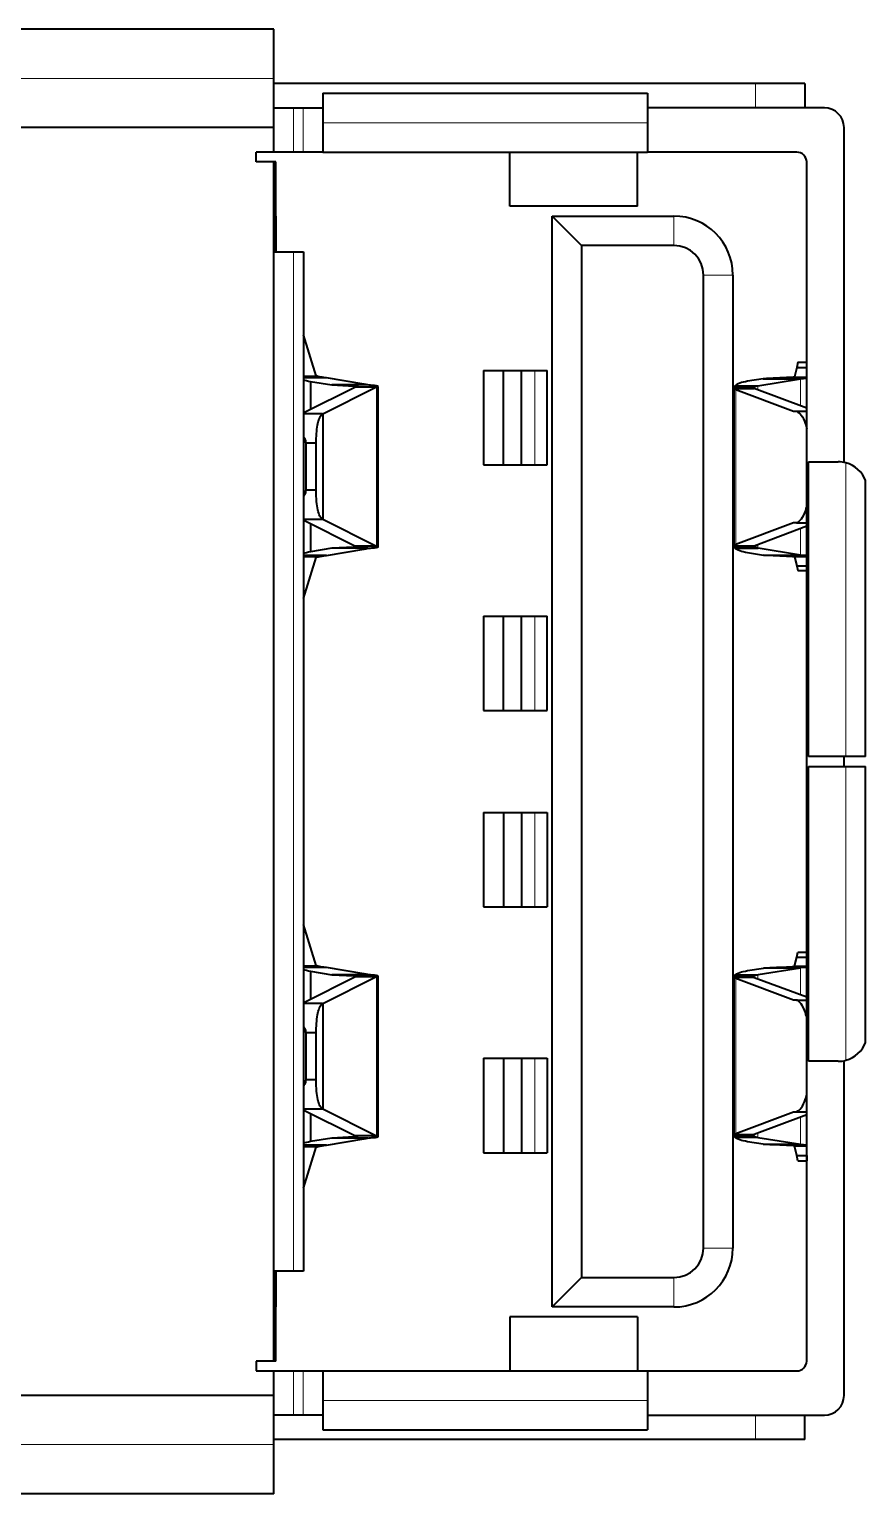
# Model space of a CAD drawing. Header units: millimetres. Extents: x 267.9 to 288.6, y 72.2 to 129.4.
# Drawn here: x 279.36 to 287.87, y 73.79 to 88.69 of the extents above; entities that cross this region are included whole.
import ezdxf

# ---------------------------------------------------------------- set-up
doc = ezdxf.new("R2010")
doc.units = ezdxf.units.MM
doc.header["$LTSCALE"] = 12.7
doc.layers.add('TANGENT_LINES', color=7, linetype='Continuous', lineweight=15)
doc.layers.add('Visible', color=7, linetype='Continuous', lineweight=40)

msp = doc.modelspace()

# ---------------------------------------------------------------- linework, layer by layer
at = {"layer": 'TANGENT_LINES'}
for p, q in [((281.847, 88.192), (278.847, 88.192)), ((286.747, 88.142), (286.747, 87.892)), ((282.047, 87.442), (282.047, 87.892)), ((282.147, 87.442), (282.147, 87.892)), ((282.347, 87.742), (285.647, 87.742)), ((285.917, 86.492), (285.917, 86.792)), ((282.047, 76.057), (282.047, 86.427)), ((282.147, 76.057), (282.147, 86.427)), ((286.217, 86.192), (286.517, 86.192)), ((284.501, 84.262), (284.501, 85.222)), ((287.203, 84.862), (287.203, 85.137)), ((286.547, 83.449), (286.547, 85.027)), ((286.772, 85.023), (286.772, 85.066)), ((287.667, 81.292), (287.667, 84.281)), ((287.203, 83.343), (287.203, 83.614)), ((286.772, 83.415), (286.772, 83.453)), ((284.501, 81.762), (284.501, 82.722)), ((287.667, 78.203), (287.667, 81.192)), ((284.501, 80.722), (284.501, 79.762)), ((287.203, 79.141), (287.203, 78.87)), ((286.547, 79.035), (286.547, 77.458)), ((286.772, 79.07), (286.772, 79.031)), ((284.501, 78.222), (284.501, 77.262)), ((287.203, 77.623), (287.203, 77.347)), ((286.772, 77.461), (286.772, 77.419)), ((286.217, 76.292), (286.517, 76.292)), ((285.917, 75.692), (285.917, 75.992)), ((282.047, 74.592), (282.047, 75.042)), ((282.147, 74.592), (282.147, 75.042)), ((282.347, 74.742), (285.647, 74.742)), ((286.747, 74.342), (286.747, 74.592)), ((281.847, 74.292), (278.847, 74.292))]:
    msp.add_line(p, q, dxfattribs=at)
at = {"layer": 'Visible'}
for p, q in [((281.847, 88.692), (278.847, 88.692)), ((281.847, 88.192), (281.847, 88.692)), ((281.847, 87.692), (281.847, 88.192)), ((286.747, 88.142), (281.847, 88.142)), ((287.247, 88.142), (286.747, 88.142)), ((287.247, 88.142), (287.247, 87.892)), ((282.347, 88.042), (282.347, 87.742)), ((282.347, 88.042), (285.647, 88.042)), ((285.647, 88.042), (285.647, 87.742)), ((281.847, 87.892), (282.047, 87.892)), ((282.047, 87.892), (282.147, 87.892)), ((282.147, 87.892), (282.347, 87.892)), ((287.447, 87.892), (285.647, 87.892)), ((281.847, 87.692), (278.847, 87.692)), ((281.847, 87.442), (281.847, 87.692)), ((282.347, 87.742), (282.347, 87.442)), ((285.647, 87.742), (285.647, 87.442)), ((287.647, 84.284), (287.647, 87.692)), ((281.668, 87.342), (281.668, 87.442)), ((281.847, 87.442), (281.668, 87.442)), ((281.847, 87.342), (281.668, 87.342)), ((282.047, 87.442), (281.847, 87.442)), ((281.847, 75.142), (281.847, 87.342)), ((281.848, 87.342), (281.847, 87.342)), ((281.868, 87.342), (281.848, 87.342)), ((281.848, 87.342), (281.848, 86.427)), ((281.868, 86.792), (281.868, 87.342)), ((282.147, 87.442), (282.047, 87.442)), ((282.347, 87.442), (282.147, 87.442)), ((282.347, 87.442), (285.647, 87.442)), ((284.247, 86.892), (284.247, 87.442)), ((285.547, 86.892), (285.547, 87.442)), ((287.167, 87.442), (285.647, 87.442)), ((287.267, 75.142), (287.267, 87.342)), ((285.547, 86.892), (284.247, 86.892)), ((281.848, 86.792), (281.868, 86.792)), ((281.868, 86.792), (281.868, 86.427)), ((284.677, 75.692), (284.677, 86.792)), ((284.677, 86.792), (285.917, 86.792)), ((284.677, 86.792), (284.977, 86.492)), ((281.848, 86.427), (282.047, 86.427)), ((282.047, 86.427), (282.147, 86.427)), ((282.147, 86.427), (282.148, 86.427)), ((282.148, 86.427), (282.148, 76.057)), ((284.977, 86.492), (284.977, 75.992)), ((285.917, 86.492), (284.977, 86.492)), ((286.217, 76.292), (286.217, 86.192)), ((286.517, 86.192), (286.517, 76.292)), ((282.279, 85.167), (282.148, 85.584)), ((287.167, 85.252), (287.144, 85.155)), ((287.178, 85.305), (287.167, 85.252)), ((287.167, 85.252), (287.267, 85.252)), ((287.178, 85.305), (287.267, 85.305)), ((287.267, 85.252), (287.267, 85.305)), ((282.288, 85.161), (282.148, 85.161)), ((282.384, 85.145), (282.148, 85.145)), ((282.222, 85.109), (282.437, 85.073)), ((282.222, 85.109), (282.222, 84.822)), ((282.764, 85.081), (282.384, 85.145)), ((283.981, 85.222), (283.981, 84.262)), ((283.981, 85.222), (284.183, 85.222)), ((284.183, 85.222), (284.368, 85.222)), ((284.183, 84.262), (284.183, 85.222)), ((284.368, 84.262), (284.368, 85.222)), ((284.368, 85.222), (284.501, 85.222)), ((284.501, 85.222), (284.627, 85.222)), ((284.627, 84.262), (284.627, 85.222)), ((286.825, 85.137), (286.666, 85.111)), ((286.772, 85.066), (287.203, 85.137)), ((286.825, 85.137), (287.203, 85.137)), ((287.143, 85.154), (287.267, 85.154)), ((287.203, 85.137), (287.269, 85.142)), ((282.678, 85.051), (282.154, 84.788)), ((282.346, 84.78), (282.886, 85.051)), ((282.437, 85.073), (282.66, 85.062)), ((282.804, 85.073), (282.437, 85.073)), ((282.66, 85.062), (282.66, 85.042)), ((282.886, 85.051), (282.678, 85.051)), ((282.707, 85.057), (282.703, 85.056)), ((282.886, 85.051), (282.895, 85.053)), ((282.896, 85.053), (282.908, 85.058)), ((282.896, 85.053), (282.896, 83.432)), ((282.908, 83.427), (282.908, 85.058)), ((286.538, 85.066), (286.525, 85.045)), ((286.525, 85.045), (286.725, 85.045)), ((286.525, 85.044), (286.525, 83.431)), ((286.528, 85.038), (286.732, 85.038)), ((286.538, 85.066), (286.772, 85.066)), ((286.547, 85.027), (287.134, 84.807)), ((287.267, 84.837), (286.733, 85.038)), ((282.154, 84.788), (282.147, 84.784)), ((287.134, 84.807), (287.164, 84.807)), ((287.164, 84.807), (287.267, 84.807)), ((282.343, 84.779), (282.147, 84.779)), ((282.346, 84.78), (282.346, 83.704)), ((282.149, 84.546), (282.149, 83.938)), ((282.172, 84.481), (282.172, 84.003)), ((282.278, 84.481), (282.172, 84.481)), ((282.278, 84.003), (282.278, 84.481)), ((283.981, 84.262), (284.183, 84.262)), ((284.183, 84.262), (284.368, 84.262)), ((284.368, 84.262), (284.501, 84.262)), ((284.501, 84.262), (284.627, 84.262)), ((287.287, 81.292), (287.287, 84.292)), ((287.287, 84.292), (287.587, 84.292)), ((287.867, 81.292), (287.867, 84.1)), ((282.278, 84.003), (282.172, 84.003)), ((282.343, 83.706), (282.147, 83.706)), ((282.147, 83.7), (282.154, 83.696)), ((282.154, 83.696), (282.678, 83.433)), ((282.222, 83.662), (282.222, 83.375)), ((282.886, 83.433), (282.346, 83.704)), ((287.134, 83.669), (286.547, 83.449)), ((286.733, 83.438), (287.267, 83.639)), ((287.164, 83.669), (287.134, 83.669)), ((287.164, 83.669), (287.267, 83.669)), ((282.66, 83.443), (282.66, 83.422)), ((282.384, 83.339), (282.148, 83.339)), ((282.288, 83.323), (282.148, 83.323)), ((282.148, 82.9), (282.279, 83.317)), ((282.437, 83.411), (282.222, 83.375)), ((282.384, 83.339), (282.764, 83.403)), ((282.66, 83.422), (282.437, 83.411)), ((282.804, 83.411), (282.437, 83.411)), ((282.886, 83.433), (282.678, 83.433)), ((282.703, 83.428), (282.707, 83.427)), ((282.895, 83.432), (282.886, 83.433)), ((282.908, 83.427), (282.896, 83.432)), ((286.525, 83.431), (286.725, 83.431)), ((286.528, 83.438), (286.732, 83.438)), ((286.538, 83.414), (286.774, 83.414)), ((286.666, 83.369), (286.827, 83.343)), ((286.774, 83.414), (286.772, 83.415)), ((287.203, 83.343), (286.774, 83.414)), ((286.827, 83.343), (287.204, 83.343)), ((287.143, 83.327), (287.267, 83.327)), ((287.144, 83.326), (287.167, 83.234)), ((287.268, 83.338), (287.204, 83.343)), ((287.167, 83.234), (287.178, 83.184)), ((287.167, 83.234), (287.267, 83.234)), ((287.178, 83.184), (287.267, 83.184)), ((287.267, 83.184), (287.267, 83.234)), ((283.981, 82.722), (283.981, 81.762)), ((283.981, 82.722), (284.183, 82.722)), ((284.183, 82.722), (284.368, 82.722)), ((284.183, 81.762), (284.183, 82.722)), ((284.368, 81.762), (284.368, 82.722)), ((284.368, 82.722), (284.501, 82.722)), ((284.501, 82.722), (284.627, 82.722)), ((284.627, 81.762), (284.627, 82.722)), ((283.981, 81.762), (284.183, 81.762)), ((284.183, 81.762), (284.368, 81.762)), ((284.368, 81.762), (284.501, 81.762)), ((284.501, 81.762), (284.627, 81.762)), ((287.667, 81.292), (287.287, 81.292)), ((287.647, 81.192), (287.647, 81.292)), ((287.867, 81.292), (287.667, 81.292)), ((287.287, 78.192), (287.287, 81.192)), ((287.287, 81.192), (287.667, 81.192)), ((287.667, 81.192), (287.867, 81.192)), ((287.867, 78.384), (287.867, 81.192)), ((283.981, 80.722), (283.981, 79.762)), ((283.981, 80.722), (284.183, 80.722)), ((284.183, 80.722), (284.368, 80.722)), ((284.183, 80.722), (284.183, 79.762)), ((284.368, 80.722), (284.368, 79.762)), ((284.368, 80.722), (284.501, 80.722)), ((284.501, 80.722), (284.627, 80.722)), ((284.627, 80.722), (284.627, 79.762)), ((283.981, 79.762), (284.183, 79.762)), ((284.183, 79.762), (284.368, 79.762)), ((284.368, 79.762), (284.501, 79.762)), ((284.501, 79.762), (284.627, 79.762)), ((282.279, 79.167), (282.148, 79.584)), ((287.167, 79.251), (287.178, 79.301)), ((287.178, 79.301), (287.267, 79.301)), ((287.267, 79.301), (287.267, 79.251)), ((282.288, 79.161), (282.148, 79.161)), ((282.384, 79.145), (282.148, 79.145)), ((282.764, 79.081), (282.384, 79.145)), ((286.666, 79.115), (286.827, 79.141)), ((287.203, 79.141), (286.773, 79.07)), ((286.827, 79.142), (287.204, 79.142)), ((287.143, 79.158), (287.267, 79.158)), ((287.144, 79.159), (287.167, 79.251)), ((287.167, 79.251), (287.267, 79.251)), ((287.268, 79.146), (287.204, 79.142)), ((282.678, 79.051), (282.154, 78.788)), ((282.222, 79.109), (282.437, 79.073)), ((282.222, 79.109), (282.222, 78.822)), ((282.346, 78.78), (282.886, 79.051)), ((282.437, 79.073), (282.66, 79.062)), ((282.804, 79.073), (282.437, 79.073)), ((282.66, 79.062), (282.66, 79.042)), ((282.886, 79.051), (282.678, 79.051)), ((282.707, 79.057), (282.703, 79.056)), ((282.886, 79.051), (282.895, 79.053)), ((282.896, 79.053), (282.908, 79.058)), ((282.896, 79.053), (282.896, 77.432)), ((282.908, 77.427), (282.908, 79.058)), ((286.525, 79.054), (286.538, 79.07)), ((286.525, 79.054), (286.725, 79.054)), ((286.525, 79.053), (286.525, 77.44)), ((286.528, 79.047), (286.732, 79.047)), ((286.538, 79.07), (286.773, 79.07)), ((287.134, 78.815), (286.547, 79.035)), ((286.733, 79.046), (287.267, 78.846)), ((282.154, 78.788), (282.147, 78.784)), ((282.343, 78.779), (282.147, 78.779)), ((282.346, 78.78), (282.346, 77.704)), ((287.164, 78.815), (287.134, 78.815)), ((287.164, 78.815), (287.267, 78.815)), ((282.149, 78.546), (282.149, 77.938)), ((282.172, 78.481), (282.172, 78.003)), ((282.278, 78.481), (282.172, 78.481)), ((282.278, 78.003), (282.278, 78.481)), ((283.981, 78.222), (283.981, 77.262)), ((283.981, 78.222), (284.183, 78.222)), ((284.183, 78.222), (284.368, 78.222)), ((284.183, 78.222), (284.183, 77.262)), ((284.368, 78.222), (284.368, 77.262)), ((284.368, 78.222), (284.501, 78.222)), ((284.501, 78.222), (284.627, 78.222)), ((284.627, 78.222), (284.627, 77.262)), ((287.587, 78.192), (287.287, 78.192)), ((287.647, 74.792), (287.647, 78.2)), ((282.278, 78.003), (282.172, 78.003)), ((282.343, 77.706), (282.147, 77.706)), ((282.147, 77.7), (282.154, 77.696)), ((282.154, 77.696), (282.678, 77.433)), ((282.222, 77.662), (282.222, 77.375)), ((282.886, 77.433), (282.346, 77.704)), ((286.547, 77.458), (287.134, 77.678)), ((287.267, 77.647), (286.733, 77.446)), ((287.134, 77.678), (287.164, 77.678)), ((287.164, 77.678), (287.267, 77.678)), ((282.384, 77.339), (282.148, 77.339)), ((282.437, 77.411), (282.222, 77.375)), ((282.384, 77.339), (282.764, 77.403)), ((282.66, 77.422), (282.437, 77.411)), ((282.804, 77.411), (282.437, 77.411)), ((282.66, 77.443), (282.66, 77.422)), ((282.886, 77.433), (282.678, 77.433)), ((282.703, 77.428), (282.707, 77.427)), ((282.895, 77.432), (282.886, 77.433)), ((282.908, 77.427), (282.896, 77.432)), ((286.525, 77.439), (286.725, 77.439)), ((286.538, 77.419), (286.525, 77.439)), ((286.528, 77.446), (286.732, 77.446)), ((286.538, 77.419), (286.772, 77.419)), ((286.825, 77.347), (286.666, 77.373)), ((286.772, 77.418), (287.203, 77.347)), ((286.825, 77.347), (287.203, 77.347)), ((287.203, 77.347), (287.269, 77.342)), ((282.288, 77.323), (282.148, 77.323)), ((282.148, 76.9), (282.279, 77.317)), ((283.981, 77.262), (284.183, 77.262)), ((284.183, 77.262), (284.368, 77.262)), ((284.368, 77.262), (284.501, 77.262)), ((284.501, 77.262), (284.627, 77.262)), ((287.143, 77.331), (287.267, 77.331)), ((287.167, 77.233), (287.144, 77.33)), ((287.178, 77.18), (287.167, 77.233)), ((287.167, 77.233), (287.267, 77.233)), ((287.267, 77.232), (287.267, 77.18)), ((287.178, 77.18), (287.267, 77.18)), ((281.848, 76.057), (281.848, 75.142)), ((282.047, 76.057), (281.848, 76.057)), ((281.868, 76.057), (281.868, 75.692)), ((282.147, 76.057), (282.047, 76.057)), ((282.148, 76.057), (282.147, 76.057)), ((284.677, 75.692), (284.977, 75.992)), ((284.977, 75.992), (285.917, 75.992)), ((281.868, 75.692), (281.848, 75.692)), ((281.868, 75.142), (281.868, 75.692)), ((285.917, 75.692), (284.677, 75.692)), ((284.247, 75.592), (284.247, 75.042)), ((285.547, 75.592), (284.247, 75.592)), ((285.547, 75.592), (285.547, 75.042)), ((281.847, 75.142), (281.668, 75.142)), ((281.668, 75.142), (281.668, 75.042)), ((281.848, 75.142), (281.847, 75.142)), ((281.868, 75.142), (281.848, 75.142)), ((281.668, 75.042), (281.847, 75.042)), ((281.847, 74.792), (281.847, 75.042)), ((281.847, 75.042), (282.047, 75.042)), ((282.047, 75.042), (282.147, 75.042)), ((282.147, 75.042), (282.347, 75.042)), ((282.347, 75.042), (285.647, 75.042)), ((282.347, 75.042), (282.347, 74.742)), ((285.647, 75.042), (287.167, 75.042)), ((285.647, 75.042), (285.647, 74.742)), ((281.847, 74.792), (278.847, 74.792)), ((281.847, 74.292), (281.847, 74.792)), ((282.347, 74.742), (282.347, 74.442)), ((285.647, 74.742), (285.647, 74.442)), ((282.047, 74.592), (281.847, 74.592)), ((282.147, 74.592), (282.047, 74.592)), ((282.347, 74.592), (282.147, 74.592)), ((285.647, 74.592), (287.447, 74.592)), ((287.247, 74.342), (287.247, 74.592)), ((282.347, 74.442), (285.647, 74.442)), ((286.747, 74.342), (281.847, 74.342)), ((281.847, 73.792), (281.847, 74.292)), ((287.247, 74.342), (286.747, 74.342)), ((281.847, 73.792), (278.847, 73.792))]:
    msp.add_line(p, q, dxfattribs=at)
at = {"layer": 'Visible', "flags": 128}
for points in [[(282.707, 83.427), (282.707, 83.427), (282.701, 83.425), (282.684, 83.423), (282.66, 83.422)], [(282.707, 77.427), (282.707, 77.427), (282.701, 77.425), (282.684, 77.423), (282.66, 77.422)]]:
    msp.add_lwpolyline(points, dxfattribs=at)
at = {"layer": 'Visible'}
for centre, radius, start, end in [((287.447, 87.692), 0.2, 360, 90), ((287.167, 87.342), 0.1, 360, 90), ((285.917, 86.192), 0.6, 0, 90), ((285.917, 86.192), 0.3, 360, 90), ((287.587, 83.992), 0.3, 74.534, 90), ((287.587, 83.992), 0.3, 21.0395, 74.534), ((287.587, 78.492), 0.3, 285.466, 338.9605), ((287.587, 78.492), 0.3, 270, 285.466), ((285.917, 76.292), 0.6, 270, 0), ((285.917, 76.292), 0.3, 270, 360), ((287.167, 75.142), 0.1, 270, 360), ((287.447, 74.792), 0.2, 270, 360)]:
    msp.add_arc(centre, radius, start, end, dxfattribs=at)
for centre, major_axis, ratio, start_param, end_param in [((282.381, 85.179), (0.303, 0), 0.268978, 3.822793, 4.160307), ((282.083, 84.402), (1.22, 0), 0.628291, 1.321331, 1.369674), ((282.605, 85.012), (0.302, 0), 0.268978, 0.855692, 1.01808), ((286.825, 85.043), (-0.3, 0), 0.265205, 5.270894, 5.997059), ((287.749, 78.232), (11.089, 0), 0.624869, 1.629607, 1.654156), ((283.284, 46.397), (0, 38.714), 0.280401, 0.053508, 0.055812), ((286.825, 85.044), (-0.3, 0), 0.16751, 6.268736, 6.405661), ((286.825, 85.044), (-0.3, 0), 0.151578, 0.122429, 0.383972), ((286.825, 83.432), (-0.3, 0), 0.151578, 5.899213, 6.160756), ((282.381, 83.305), (0.303, 0), 0.268978, 2.122878, 2.460392), ((282.083, 84.082), (1.22, 0), 0.628291, 4.913511, 4.961855), ((283.284, 122.087), (0, 38.714), 0.280401, 3.085781, 3.088085), ((282.605, 83.473), (0.302, 0), 0.268978, 5.265106, 5.427493), ((286.825, 83.431), (-0.3, 0), 0.171141, 6.160708, 6.297548), ((286.825, 83.437), (-0.3, 0), 0.265212, 0.289464, 1.012291), ((287.738, 90.143), (10.92, 0), 0.624869, 4.628811, 4.65361), ((287.044, 83.276), (-0.3, 0), 0.265212, 4.14868, 4.153884), ((282.381, 79.179), (0.303, 0), 0.268978, 3.822793, 4.160307), ((282.083, 78.402), (1.22, 0), 0.628291, 1.321331, 1.369674), ((287.044, 79.159), (0.1, 0), 0.140603, 6.186561, 6.248279), ((283.284, 40.397), (0, 38.714), 0.280401, 0.053508, 0.055812), ((282.605, 79.012), (0.302, 0), 0.268978, 0.855692, 1.01808), ((286.825, 79.053), (0.1, 0), 0.171141, 3.098469, 3.516848), ((286.825, 79.052), (0.1, 0), 0.151578, 3.516714, 3.525565), ((282.381, 77.305), (0.303, 0), 0.268978, 2.122878, 2.460392), ((282.083, 78.082), (1.22, 0), 0.628291, 4.913511, 4.961855), ((283.284, 116.087), (0, 38.714), 0.280401, 3.085781, 3.088085), ((282.605, 77.473), (0.302, 0), 0.268978, 5.265106, 5.427493), ((286.825, 77.44), (0.1, 0), 0.16751, 2.76634, 3.184948), ((286.825, 77.441), (0.1, 0), 0.151578, 2.75762, 2.766473), ((287.044, 77.329), (0.1, 0), 0.148784, 0.034907, 0.105602)]:
    msp.add_ellipse(centre, major_axis=major_axis, ratio=ratio, start_param=start_param, end_param=end_param, dxfattribs=at)
at = {"layer": 'Visible', "extrusion": (0, 0, -1)}
for centre, major_axis, ratio, start_param, end_param in [((282.382, 85.168), (0.104, 0), 0.140675, 2.717865, 3.092319), ((287.044, 85.155), (0.1, 0), 0.148784, 0.034907, 0.105602), ((286.825, 85.044), (0.1, 0), 0.16751, 2.766345, 3.184948), ((286.825, 85.044), (0.1, 0), 0.151578, 2.75762, 2.766478), ((282.147, 84.487), (0, -0.296), 0.007149, 3.665083, 4.510849), ((286.065, 84.615), (3.884, 0), 0.146577, 3.431861, 3.434308), ((282.147, 83.997), (0, -0.296), 0.007149, 4.913929, 5.759695), ((286.065, 83.869), (3.884, 0), 0.146577, 2.848877, 2.851324), ((282.382, 83.317), (0.104, 0), 0.140679, 3.190866, 3.565321), ((286.825, 83.431), (0.1, 0), 0.171141, 3.098492, 3.516854), ((286.825, 83.432), (0.1, 0), 0.151578, 3.516719, 3.525565), ((287.044, 83.325), (0.1, 0), 0.140603, 6.186561, 6.248279), ((282.382, 79.168), (0.104, 0), 0.14068, 2.717865, 3.092319), ((287.738, 72.342), (10.92, 0), 0.624869, 4.628811, 4.65361), ((287.044, 79.209), (-0.3, 0), 0.265212, 4.14868, 4.153884), ((286.825, 79.053), (-0.3, 0), 0.171141, 6.160707, 6.297556), ((286.825, 79.052), (-0.3, 0), 0.151578, 5.899213, 6.160755), ((286.825, 79.047), (-0.3, 0), 0.265212, 0.289459, 1.012291), ((282.147, 78.487), (0, -0.296), 0.007149, 3.665083, 4.510849), ((286.065, 78.615), (3.884, 0), 0.146577, 3.431861, 3.434308), ((282.147, 77.997), (0, -0.296), 0.007149, 4.913929, 5.759695), ((286.065, 77.869), (3.884, 0), 0.146577, 2.848877, 2.851324), ((286.825, 77.44), (-0.3, 0), 0.16751, 6.268736, 6.405661), ((286.825, 77.441), (-0.3, 0), 0.151578, 0.122429, 0.383972), ((286.825, 77.441), (-0.3, 0), 0.265205, 5.270894, 5.997054), ((287.749, 84.252), (11.089, 0), 0.624869, 1.629607, 1.654156), ((282.382, 77.317), (0.104, 0), 0.14068, 3.190866, 3.565321)]:
    msp.add_ellipse(centre, major_axis=major_axis, ratio=ratio, start_param=start_param, end_param=end_param, dxfattribs=at)
at = {"layer": 'Visible'}
for points, knots in [([(282.326, 85.154), (282.317, 85.155), (282.301, 85.158), (282.291, 85.16), (282.288, 85.161)], [0, 0, 0, 0, 0.585363, 1, 1, 1, 1]), ([(287.143, 85.153), (287.141, 85.153), (287.134, 85.151), (287.114, 85.15), (287.103, 85.15), (287.097, 85.149)], [0, 0, 0, 0, 0.260128, 0.636595, 1, 1, 1, 1]), ([(282.66, 85.062), (282.668, 85.062), (282.683, 85.061), (282.7, 85.06), (282.705, 85.058), (282.707, 85.057)], [0, 0, 0, 0, 0.426871, 0.776143, 1, 1, 1, 1]), ([(282.908, 85.058), (282.908, 85.058), (282.908, 85.058), (282.892, 85.065), (282.858, 85.068), (282.823, 85.071), (282.804, 85.073)], [0, 0, 0, 0, 0.015615, 0.22592, 0.570025, 1, 1, 1, 1]), ([(286.725, 85.045), (286.728, 85.048), (286.733, 85.054), (286.749, 85.06), (286.772, 85.065), (286.772, 85.066), (286.772, 85.066)], [0, 0, 0, 0, 0.256512, 0.609431, 0.980878, 1, 1, 1, 1]), ([(287.164, 84.807), (287.181, 84.795), (287.218, 84.771), (287.254, 84.685), (287.264, 84.645), (287.269, 84.627)], [0, 0, 0, 0, 0.314887, 0.692018, 1, 1, 1, 1]), ([(282.279, 84.481), (282.279, 84.514), (282.28, 84.577), (282.291, 84.663), (282.305, 84.728), (282.332, 84.773), (282.341, 84.777), (282.343, 84.779)], [0, 0, 0, 0, 0.259984, 0.50661, 0.727153, 0.910778, 1, 1, 1, 1]), ([(282.149, 84.546), (282.156, 84.536), (282.169, 84.515), (282.171, 84.492), (282.172, 84.481)], [0, 0, 0, 0, 0.51315, 1, 1, 1, 1]), ([(282.172, 84.003), (282.171, 83.992), (282.169, 83.969), (282.156, 83.949), (282.149, 83.938)], [0, 0, 0, 0, 0.48685, 1, 1, 1, 1]), ([(282.343, 83.705), (282.334, 83.715), (282.312, 83.737), (282.294, 83.806), (282.282, 83.884), (282.278, 83.984), (282.278, 83.998), (282.279, 84.003)], [0, 0, 0, 0, 0.172185, 0.38834, 0.633308, 0.89131, 1, 1, 1, 1]), ([(287.269, 83.847), (287.267, 83.838), (287.26, 83.814), (287.23, 83.724), (287.179, 83.675), (287.168, 83.671), (287.164, 83.669)], [0, 0, 0, 0, 0.208504, 0.565646, 0.867225, 1, 1, 1, 1]), ([(282.288, 83.323), (282.294, 83.325), (282.307, 83.328), (282.32, 83.33), (282.326, 83.331)], [0, 0, 0, 0, 0.504967, 1, 1, 1, 1]), ([(282.804, 83.411), (282.823, 83.413), (282.858, 83.416), (282.892, 83.419), (282.908, 83.426), (282.908, 83.427), (282.908, 83.427)], [0, 0, 0, 0, 0.429975, 0.77408, 0.984385, 1, 1, 1, 1]), ([(286.525, 83.431), (286.526, 83.429), (286.526, 83.426), (286.53, 83.422), (286.535, 83.417), (286.538, 83.414)], [0, 0, 0, 0, 0.269581, 0.573054, 1, 1, 1, 1]), ([(286.772, 83.415), (286.766, 83.416), (286.754, 83.418), (286.734, 83.423), (286.728, 83.428), (286.725, 83.431)], [0, 0, 0, 0, 0.363239, 0.729708, 1, 1, 1, 1]), ([(287.097, 83.331), (287.105, 83.33), (287.121, 83.33), (287.138, 83.328), (287.142, 83.327), (287.143, 83.327)], [0, 0, 0, 0, 0.441264, 0.797268, 1, 1, 1, 1]), ([(282.326, 79.154), (282.317, 79.155), (282.301, 79.158), (282.291, 79.16), (282.288, 79.161)], [0, 0, 0, 0, 0.585363, 1, 1, 1, 1]), ([(287.097, 79.154), (287.105, 79.154), (287.121, 79.155), (287.138, 79.156), (287.142, 79.157), (287.143, 79.158)], [0, 0, 0, 0, 0.441264, 0.797268, 1, 1, 1, 1]), ([(282.66, 79.062), (282.668, 79.062), (282.683, 79.061), (282.7, 79.06), (282.705, 79.058), (282.707, 79.057)], [0, 0, 0, 0, 0.426871, 0.776143, 1, 1, 1, 1]), ([(282.908, 79.058), (282.908, 79.058), (282.908, 79.058), (282.892, 79.065), (282.858, 79.068), (282.823, 79.071), (282.804, 79.073)], [0, 0, 0, 0, 0.015615, 0.22592, 0.570025, 1, 1, 1, 1]), ([(286.773, 79.07), (286.764, 79.068), (286.748, 79.065), (286.731, 79.059), (286.727, 79.055), (286.725, 79.054)], [0, 0, 0, 0, 0.422881, 0.772719, 1, 1, 1, 1]), ([(282.279, 78.481), (282.279, 78.514), (282.28, 78.577), (282.291, 78.663), (282.305, 78.728), (282.332, 78.773), (282.341, 78.777), (282.343, 78.779)], [0, 0, 0, 0, 0.259984, 0.50661, 0.727153, 0.910778, 1, 1, 1, 1]), ([(287.269, 78.637), (287.267, 78.646), (287.26, 78.671), (287.23, 78.76), (287.179, 78.81), (287.168, 78.814), (287.164, 78.815)], [0, 0, 0, 0, 0.208504, 0.565646, 0.867225, 1, 1, 1, 1]), ([(282.149, 78.546), (282.156, 78.536), (282.169, 78.515), (282.171, 78.492), (282.172, 78.481)], [0, 0, 0, 0, 0.51315, 1, 1, 1, 1]), ([(282.172, 78.003), (282.171, 77.992), (282.169, 77.969), (282.156, 77.949), (282.149, 77.938)], [0, 0, 0, 0, 0.48685, 1, 1, 1, 1]), ([(282.343, 77.705), (282.334, 77.715), (282.312, 77.737), (282.294, 77.806), (282.282, 77.884), (282.278, 77.984), (282.278, 77.998), (282.279, 78.003)], [0, 0, 0, 0, 0.172185, 0.38834, 0.633308, 0.89131, 1, 1, 1, 1]), ([(287.164, 77.678), (287.181, 77.689), (287.218, 77.714), (287.254, 77.799), (287.264, 77.839), (287.269, 77.857)], [0, 0, 0, 0, 0.314887, 0.692018, 1, 1, 1, 1]), ([(282.804, 77.411), (282.823, 77.413), (282.858, 77.416), (282.892, 77.419), (282.908, 77.426), (282.908, 77.427), (282.908, 77.427)], [0, 0, 0, 0, 0.429975, 0.77408, 0.984385, 1, 1, 1, 1]), ([(286.725, 77.439), (286.727, 77.436), (286.732, 77.43), (286.751, 77.423), (286.765, 77.42), (286.772, 77.419)], [0, 0, 0, 0, 0.261409, 0.621066, 1, 1, 1, 1]), ([(287.143, 77.331), (287.141, 77.331), (287.134, 77.333), (287.114, 77.334), (287.103, 77.334), (287.097, 77.335)], [0, 0, 0, 0, 0.260128, 0.636595, 1, 1, 1, 1]), ([(282.288, 77.323), (282.294, 77.325), (282.307, 77.328), (282.32, 77.33), (282.326, 77.331)], [0, 0, 0, 0, 0.504967, 1, 1, 1, 1])]:
    msp.add_open_spline(points, degree=3, knots=knots, dxfattribs=at)

doc.saveas('drawing.dxf')
